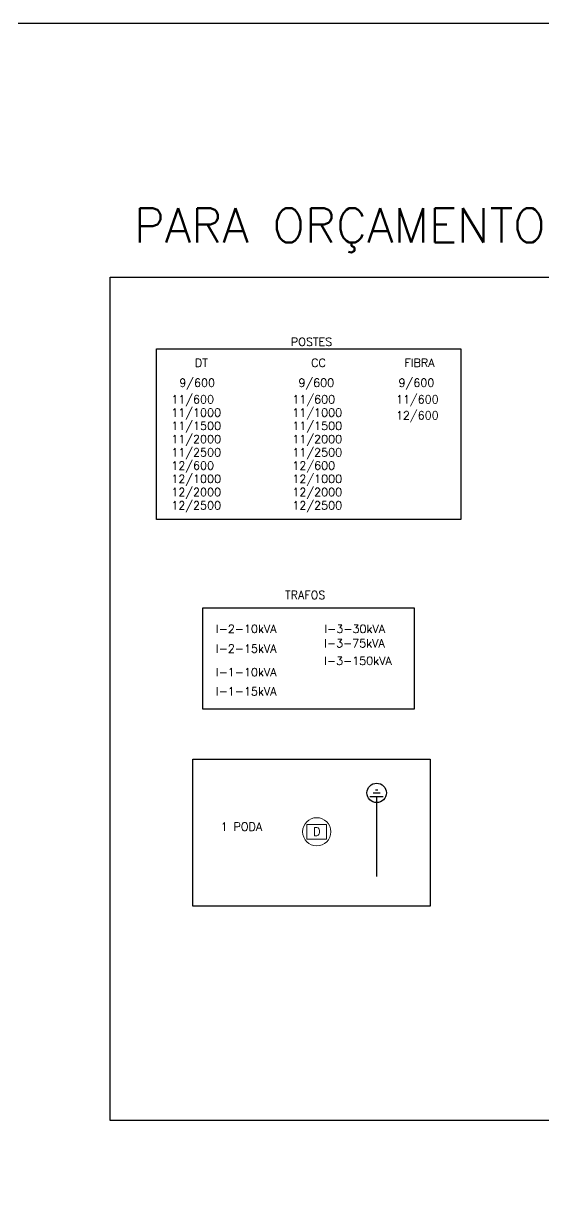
# Model space of a CAD drawing. Header units: millimetres. Extents: x 834033 to 836936, y 7531751 to 7534076.
# Drawn here: x 834879.5 to 834993.9, y 7533511.9 to 7533769.4 of the extents above; entities that cross this region are included whole.
import ezdxf

# ---------------------------------------------------------------- set-up
doc = ezdxf.new("R2010")
doc.units = ezdxf.units.MM
for name, color, linetype, lineweight in [('DES-REDE-BT', 3, 'Continuous', 15), ('DES-VEGETAÇÃO', 102, 'Continuous', 5), ('REDE BT', 2, 'Continuous', 15), ('REDE MT', 4, 'Continuous', 25)]:
    doc.layers.add(name, color=color, linetype=linetype, lineweight=lineweight)
doc.layers.add('REDE-BT', color=2, linetype='Continuous')
doc.styles.add('ROMANS', font='ROMANS.shx', dxfattribs={"height": 1.8})

# ---------------------------------------------------------------- blocks, each defined once
blk = doc.blocks.new('9_600DT')
at = {"layer": 'REDE BT', "style": 'ROMANS'}
blk.add_text('9/600', height=1.8, dxfattribs=at).set_placement((705.44, 1457.4))
blk = doc.blocks.new('11_600DT')
at = {"layer": 'REDE BT', "style": 'ROMANS'}
blk.add_text('11/600 ', height=1.8, dxfattribs=at).set_placement((703.68, 1453.76))
blk = doc.blocks.new('11_1000DT')
at = {"layer": 'REDE BT', "style": 'ROMANS'}
blk.add_text('11/1000', height=1.8, dxfattribs=at).set_placement((703.68, 1450.84))
blk = doc.blocks.new('11_1500DT')
at = {"layer": 'REDE BT', "style": 'ROMANS'}
blk.add_text('11/1500', height=1.8, dxfattribs=at).set_placement((703.68, 1447.93))
blk = doc.blocks.new('11_2000DT')
at = {"layer": 'REDE BT', "style": 'ROMANS'}
blk.add_text('11/2000', height=1.8, dxfattribs=at).set_placement((703.68, 1445.01))
blk = doc.blocks.new('11_2500DT')
at = {"layer": 'REDE BT', "style": 'ROMANS'}
blk.add_text('11/2500', height=1.8, dxfattribs=at).set_placement((703.68, 1442.1))
blk = doc.blocks.new('12_600DT')
at = {"layer": 'REDE BT', "style": 'ROMANS'}
blk.add_text('12/600', height=1.8, dxfattribs=at).set_placement((703.68, 1439.19))
blk = doc.blocks.new('12_1000DT')
at = {"layer": 'REDE BT', "style": 'ROMANS'}
blk.add_text('12/1000', height=1.8, dxfattribs=at).set_placement((703.68, 1436.27))
blk = doc.blocks.new('12_2000DT')
at = {"layer": 'REDE BT', "style": 'ROMANS'}
blk.add_text('12/2000', height=1.8, dxfattribs=at).set_placement((703.68, 1433.36))
blk = doc.blocks.new('12_2500')
at = {"layer": 'REDE BT', "style": 'ROMANS'}
blk.add_text('12/2500', height=1.8, dxfattribs=at).set_placement((703.68, 1430.44))
blk = doc.blocks.new('9_600CC')
at = {"layer": 'DES-VEGETAÇÃO', "style": 'ROMANS'}
blk.add_text('9/600', height=1.8, dxfattribs=at).set_placement((731.65, 1457.4))
blk = doc.blocks.new('11_600CC')
at = {"layer": 'DES-VEGETAÇÃO', "style": 'ROMANS'}
blk.add_text('11/600 ', height=1.8, dxfattribs=at).set_placement((730.31, 1453.76))
blk = doc.blocks.new('11_1000CC')
at = {"layer": 'DES-VEGETAÇÃO', "style": 'ROMANS'}
blk.add_text('11/1000', height=1.8, dxfattribs=at).set_placement((730.31, 1450.84))
blk = doc.blocks.new('11_1500CC')
at = {"layer": 'DES-VEGETAÇÃO', "style": 'ROMANS'}
blk.add_text('11/1500', height=1.8, dxfattribs=at).set_placement((730.31, 1447.93))
blk = doc.blocks.new('11_2000CC')
at = {"layer": 'DES-VEGETAÇÃO', "style": 'ROMANS'}
blk.add_text('11/2000', height=1.8, dxfattribs=at).set_placement((730.31, 1445.01))
blk = doc.blocks.new('11_2500CC')
at = {"layer": 'DES-VEGETAÇÃO', "style": 'ROMANS'}
blk.add_text('11/2500', height=1.8, dxfattribs=at).set_placement((730.31, 1442.1))
blk = doc.blocks.new('12_600CC')
at = {"layer": 'DES-VEGETAÇÃO', "style": 'ROMANS'}
blk.add_text('12/600', height=1.8, dxfattribs=at).set_placement((730.31, 1439.19))
blk = doc.blocks.new('12_1000CC')
at = {"layer": 'DES-VEGETAÇÃO', "style": 'ROMANS'}
blk.add_text('12/1000', height=1.8, dxfattribs=at).set_placement((730.31, 1436.27))
blk = doc.blocks.new('12_2000CC')
at = {"layer": 'DES-VEGETAÇÃO', "style": 'ROMANS'}
blk.add_text('12/2000', height=1.8, dxfattribs=at).set_placement((730.31, 1433.36))
blk = doc.blocks.new('12_2500CC')
at = {"layer": 'DES-VEGETAÇÃO', "style": 'ROMANS'}
blk.add_text('12/2500', height=1.8, dxfattribs=at).set_placement((730.31, 1430.44))
blk = doc.blocks.new('9_600FIB')
at = {"layer": 'REDE MT', "style": 'ROMANS'}
blk.add_text('9/600', height=1.8, dxfattribs=at).set_placement((753.69, 1457.4))
blk = doc.blocks.new('11_600FIB')
at = {"layer": 'REDE MT', "style": 'ROMANS'}
blk.add_text('11/600 ', height=1.8, dxfattribs=at).set_placement((753.1, 1453.76))
blk = doc.blocks.new('12_600FIB')
at = {"layer": 'REDE MT', "style": 'ROMANS'}
blk.add_text('12/600', height=1.8, dxfattribs=at).set_placement((753.1, 1450.24))
blk = doc.blocks.new('2_10KVA')
at = {"layer": 'REDE BT', "style": 'ROMANS'}
blk.add_text('I-2-10kVA', height=1.8, dxfattribs=at).set_placement((713.49, 1403.3, 0))
blk = doc.blocks.new('2_15KVA')
at = {"layer": 'REDE BT', "style": 'ROMANS'}
blk.add_text('I-2-15kVA', height=1.8, dxfattribs=at).set_placement((713.49, 1398.95, 0))
blk = doc.blocks.new('1_10KVA')
at = {"layer": 'REDE BT', "style": 'ROMANS'}
blk.add_text('I-1-10kVA', height=1.8, dxfattribs=at).set_placement((713.49, 1393.77, 0))
blk = doc.blocks.new('1_15kVA')
at = {"layer": 'REDE BT', "style": 'ROMANS'}
blk.add_text('I-1-15kVA', height=1.8, dxfattribs=at).set_placement((713.49, 1389.54, 0))
blk = doc.blocks.new('3_30KVA')
at = {"layer": 'REDE BT', "style": 'ROMANS'}
blk.add_text('I-3-30kVA', height=1.8, dxfattribs=at).set_placement((737.37, 1403.3, 0))
blk = doc.blocks.new('3_75KVA')
at = {"layer": 'REDE BT', "style": 'ROMANS'}
blk.add_text('I-3-75kVA', height=1.8, dxfattribs=at).set_placement((737.31, 1400.12, 0))
blk = doc.blocks.new('3_150kVA')
at = {"layer": 'REDE BT', "style": 'ROMANS'}
blk.add_text('I-3-150kVA', height=1.8, dxfattribs=at).set_placement((737.31, 1396.27, 0))
blk = doc.blocks.new('PODA')
at = {"layer": 'DES-REDE-BT', "insert": (727.63, 1371.42), "char_height": 1.8, "attachment_point": 1, "style": 'ROMANS'}
blk.add_mtext_dynamic_manual_height_columns('1 PODA', width=28.5468, gutter_width=9, heights=[0], dxfattribs=at)
blk = doc.blocks.new('CDAI')
blk.add_lwpolyline([(-2.2, 1.54), (2.16, 1.54), (2.16, -1.64), (-2.2, -1.64)], close=True)
at = {"linetype": 'Continuous', "ltscale": 0.3, "insert": (0, 0), "char_height": 1.8, "width": 2.0279, "attachment_point": 5, "style": 'ROMANS'}
blk.add_mtext('D', dxfattribs=at)
blk = doc.blocks.new('CAIXA DERIVAÇÃO_PROJETADA')
blk.add_circle((0.13, 0.03), 3.1)
blk.add_blockref('CDAI', (0.15, 0.08))
blk = doc.blocks.new('ATERRAMENTO_BT_PROJ')
for p, q in [((761.12, 1377.95), (762.72, 1377.95)), ((761.69, 1378.64), (762.16, 1378.64)), ((760.42, 1377.15), (763.37, 1377.15)), ((761.89, 1377.15), (761.89, 1359.6))]:
    blk.add_line(p, q)
blk.add_circle((761.92, 1377.95), 2.13)

msp = doc.modelspace()

# ---------------------------------------------------------------- linework, layer by layer
msp.add_lwpolyline([(834468.174, 7533084.986), (834468.174, 7533066.409), (835446.483, 7533066.409), (835446.483, 7533769.359), (834468.174, 7533769.359), (834468.174, 7533222.864)])
for points in [[(834898.614, 7533713.551), (835375.609, 7533713.551), (835375.609, 7533528.185), (834898.614, 7533528.185)], [(834908.758, 7533697.812), (834975.76, 7533697.812), (834975.76, 7533660.284), (834908.758, 7533660.284)], [(834918.944, 7533640.851), (834965.466, 7533640.851), (834965.466, 7533618.587), (834918.944, 7533618.587)], [(834916.784, 7533607.617), (834969.007, 7533607.617), (834969.007, 7533575.257), (834916.784, 7533575.257)]]:
    msp.add_lwpolyline(points, close=True)

# ---------------------------------------------------------------- block references
for name, p in [('9_600DT', (834208.357, 7532232.056)), ('9_600CC', (834208.357, 7532232.056)), ('9_600FIB', (834208.357, 7532232.056)), ('11_600DT', (834208.357, 7532232.056)), ('11_600CC', (834208.357, 7532232.056)), ('11_600FIB', (834208.357, 7532232.056)), ('11_1000DT', (834208.357, 7532232.056)), ('11_1000CC', (834208.357, 7532232.056)), ('11_1500DT', (834208.357, 7532232.056)), ('11_1500CC', (834208.357, 7532232.056)), ('12_600FIB', (834208.357, 7532232.056)), ('11_2000DT', (834208.357, 7532232.056)), ('11_2000CC', (834208.357, 7532232.056)), ('11_2500DT', (834208.357, 7532232.056)), ('11_2500CC', (834208.357, 7532232.056)), ('12_600DT', (834208.357, 7532232.056)), ('12_600CC', (834208.357, 7532232.056)), ('12_1000DT', (834208.357, 7532232.056)), ('12_1000CC', (834208.357, 7532232.056)), ('12_2000DT', (834208.357, 7532232.056)), ('12_2000CC', (834208.357, 7532232.056)), ('12_2500', (834208.357, 7532232.056)), ('12_2500CC', (834208.357, 7532232.056)), ('2_10KVA', (834208.357, 7532232.056)), ('3_30KVA', (834208.357, 7532232.056)), ('3_75KVA', (834208.357, 7532232.056)), ('2_15KVA', (834208.357, 7532232.056)), ('3_150kVA', (834208.357, 7532232.056)), ('1_10KVA', (834208.357, 7532232.056)), ('1_15kVA', (834208.357, 7532232.056)), ('PODA', (834195.301, 7532222.23))]:
    msp.add_blockref(name, p)
at = {"layer": 'REDE BT'}
msp.add_blockref('CAIXA DERIVAÇÃO_PROJETADA', (834943.904, 7533591.595), dxfattribs=at)
at = {"layer": 'REDE-BT'}
msp.add_blockref('ATERRAMENTO_BT_PROJ', (834195.301, 7532222.23), dxfattribs=at)

# ---------------------------------------------------------------- texts
at = {"attachment_point": 1, "style": 'ROMANS'}
for s, width, gutter_width, insert, char_height in [('PARA ORÇAMENTO DE GRANDES PROJETOS', 601.34807, 37.89, (834903.788, 7533728.739), 7.578), ('POSTES', 10.15775, 9, (834938.352, 7533700.251), 1.8), ('DT', 6.63506, 9, (834917.219, 7533695.65), 1.8), ('CC', 6.63506, 9, (834942.823, 7533695.65), 1.8), ('FIBRA', 6.63506, 9, (834963.327, 7533695.65), 1.8), ('TRAFOS', 7.84165, 9, (834937.065, 7533644.596), 1.8)]:
    msp.add_mtext_dynamic_manual_height_columns(s, width=width, gutter_width=gutter_width, heights=[0], dxfattribs=dict(at, insert=insert, char_height=char_height))

doc.saveas('drawing.dxf')
